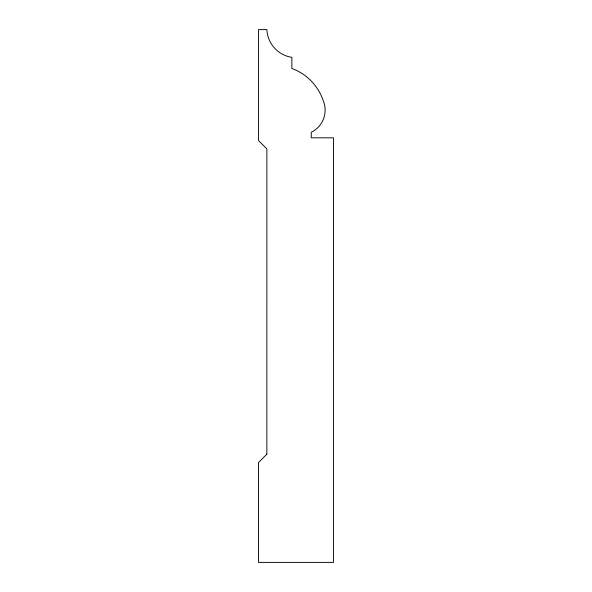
<?xml version="1.0" encoding="UTF-8"?>
<svg xmlns="http://www.w3.org/2000/svg" width="592" height="592" viewBox="0 0 592 592"><rect width="100%" height="100%" fill="white"/><g stroke="black" fill="none" stroke-linecap="round" stroke-linejoin="round"><path stroke-width="0.89" d="M266.859 454.175L258.534 462.5L258.534 562.4L333.459 562.4L333.466 137.825L311.266 137.825L311.266 132.275A24.672 24.672 0 0 0 323.114 100.322A52 52 0 0 0 291.841 68.45L291.841 57.35A29.459 29.459 0 0 1 266.866 29.6L258.541 29.6L258.541 140.6L266.866 148.925L266.859 454.175"/></g></svg>
